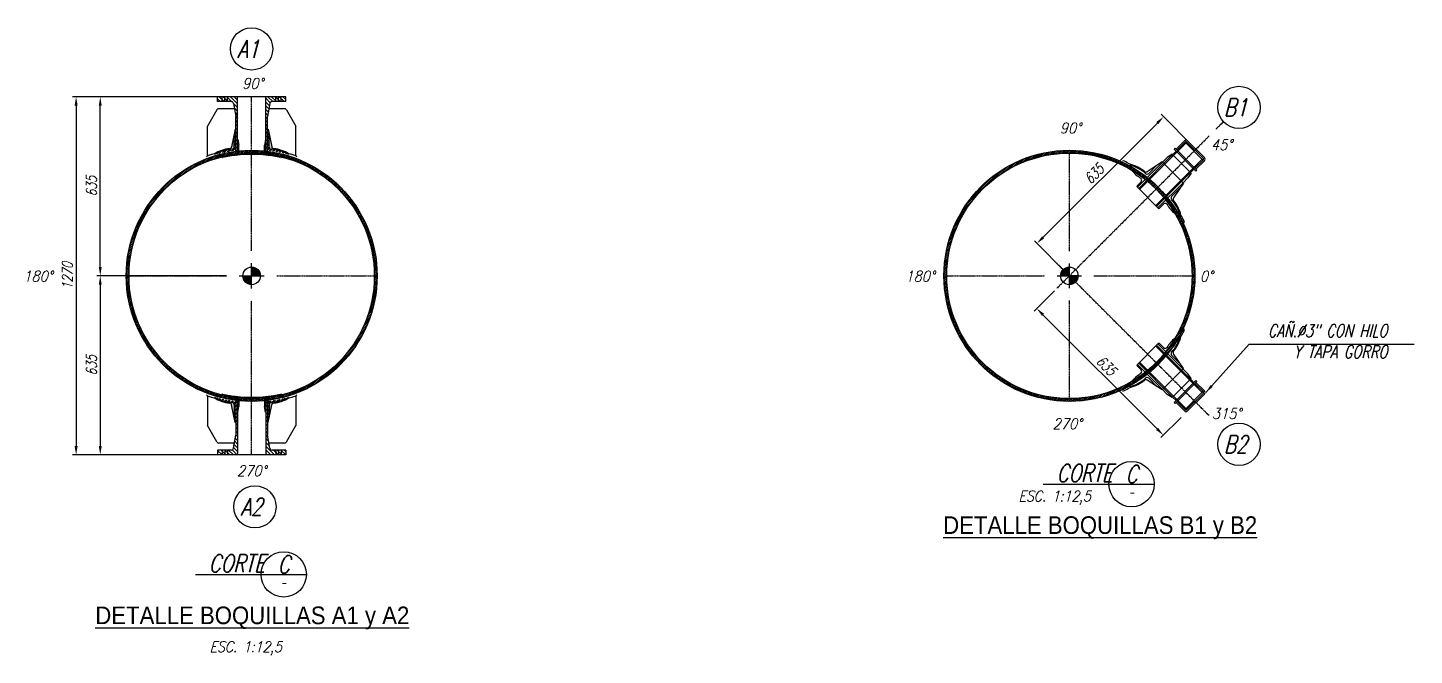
# Model space of a CAD drawing. Header units: inches. Extents: x -293597 to -232636, y -119329 to -80370.
# Drawn here: x -261082 to -256164, y -109532 to -107308 of the extents above; entities that cross this region are included whole.
import ezdxf
from ezdxf.enums import TextEntityAlignment as Align

# ---------------------------------------------------------------- set-up
doc = ezdxf.new("R2010")
doc.units = ezdxf.units.IN
doc.header["$MEASUREMENT"] = 0
doc.linetypes.add('CENTER', pattern=[2, 1.25, -0.25, 0.25, -0.25])
for name, color, linetype in [('IA-ACHU', 1, 'Continuous'), ('IA-DIBUJO', 3, 'Continuous'), ('IA-DIM', 7, 'Continuous'), ('IA-EJES', 4, 'CENTER'), ('IA-SIMBOLS', 2, 'Continuous'), ('IA-TEXT', 2, 'Continuous'), ('IA-TITLE', 6, 'Continuous'), ('IA-TRAZ', 8, 'Continuous')]:
    doc.layers.add(name, color=color, linetype=linetype)
doc.styles.add('ING-AMB', font='romans.shx', dxfattribs={"width": 0.75, "oblique": 15})
doc.styles.add('SALVADOR', font='ROMANS.SHX', dxfattribs={"width": 0.75, "oblique": 15})
doc.styles.get("Standard").update_dxf_attribs({"font": 'arial.ttf'})
doc.dimstyles.new('75', dxfattribs={"dimscale": 75, "dimtxt": 3, "dimasz": 2.5, "dimexe": 1, "dimexo": 1, "dimgap": 1, "dimtad": 1, "dimdec": 0, "dimzin": 0, "dimdsep": 46, "dimtxsty": 'ING-AMB', "dimcen": 0.1, "dimclrd": 7, "dimclre": 7, "dimclrt": 2, "dimadec": 0, "dimazin": 0, "dimtfac": 1, "dimtdec": 0, "dimtmove": 0, "dimatfit": 0, "dimfxl": 1, "dimtolj": 1, "dimtzin": 0, "dimarcsym": 0})
doc.dimstyles.new('ING-AMB 12.5', dxfattribs={"dimscale": 12.5, "dimtxt": 3, "dimasz": 2.5, "dimexe": 1, "dimexo": 1, "dimgap": 1, "dimtad": 1, "dimdec": 0, "dimzin": 0, "dimdsep": 46, "dimtxsty": 'ING-AMB', "dimcen": 0.1, "dimclrd": 7, "dimclre": 7, "dimclrt": 2, "dimadec": 0, "dimazin": 0, "dimtfac": 1, "dimtdec": 0, "dimtmove": 0, "dimatfit": 0, "dimfxl": 1.25, "dimtolj": 1, "dimtzin": 0, "dimarcsym": 1})
pattern_1 = [(135, (-231830.045, -128792.802), (-6.629126, -6.629126), [])]
pattern_2 = [(225, (-231830.045, -128792.802), (6.629126, -6.629126), []), (225, (-231834.464, -128792.802), (6.629126, -6.629126), [])]

# ---------------------------------------------------------------- blocks, each defined once
blk = doc.blocks.new('*X4')
at = {"color": 0}
for p, q in [((2.04, 8.58), (2.16, 8.7)), ((2.05, 8.41), (2.34, 8.7)), ((2.07, 8.26), (2.51, 8.7)), ((2.09, 8.11), (2.69, 8.7)), ((2.13, 7.96), (2.87, 8.7)), ((2.17, 7.82), (3.04, 8.7)), ((2.21, 7.69), (3.22, 8.7)), ((2.26, 7.56), (3.4, 8.7)), ((2.31, 7.44), (3.57, 8.7)), ((2.37, 7.32), (3.75, 8.7)), ((2.43, 7.21), (3.93, 8.7)), ((2.5, 7.1), (4.1, 8.7)), ((2.57, 6.99), (4.28, 8.7)), ((2.64, 6.89), (4.46, 8.7)), ((2.72, 6.79), (4.63, 8.7)), ((2.8, 6.69), (4.81, 8.7)), ((2.89, 6.6), (4.99, 8.7)), ((2.98, 6.52), (5.03, 8.57)), ((3.07, 6.43), (5.03, 8.39)), ((3.17, 6.35), (5.03, 8.22)), ((3.27, 6.27), (5.03, 8.04)), ((3.37, 6.2), (5.03, 7.86)), ((3.48, 6.13), (5.03, 7.69)), ((3.59, 6.07), (5.03, 7.51)), ((3.71, 6.01), (5.03, 7.33)), ((3.83, 5.95), (5.03, 7.16)), ((3.96, 5.9), (5.03, 6.98)), ((4.09, 5.85), (5.03, 6.8)), ((4.22, 5.81), (5.03, 6.63)), ((4.36, 5.78), (5.03, 6.45)), ((4.51, 5.75), (5.03, 6.27)), ((4.66, 5.72), (5.03, 6.1)), ((4.82, 5.71), (5.03, 5.92)), ((4.99, 5.7), (5.03, 5.74))]:
    blk.add_line(p, q, dxfattribs=at)
blk = doc.blocks.new('*X5')
at = {"color": 0}
for p, q in [((5.03, 11.58), (5.16, 11.7)), ((5.03, 11.4), (5.32, 11.69)), ((5.03, 11.22), (5.48, 11.67)), ((5.03, 11.05), (5.63, 11.64)), ((5.03, 10.87), (5.77, 11.61)), ((5.03, 10.69), (5.91, 11.57)), ((5.03, 10.52), (6.05, 11.53)), ((5.03, 10.34), (6.17, 11.48)), ((5.03, 10.16), (6.3, 11.42)), ((5.03, 9.98), (6.41, 11.36)), ((5.03, 9.81), (6.53, 11.3)), ((5.03, 9.63), (6.64, 11.24)), ((5.03, 9.45), (6.75, 11.17)), ((5.03, 9.28), (6.85, 11.09)), ((5.03, 9.1), (6.95, 11.01)), ((5.03, 8.92), (7.04, 10.93)), ((5.03, 8.75), (7.13, 10.85)), ((5.17, 8.7), (7.22, 10.76)), ((5.34, 8.7), (7.3, 10.66)), ((5.52, 8.7), (7.38, 10.57)), ((5.7, 8.7), (7.46, 10.47)), ((5.87, 8.7), (7.53, 10.36)), ((6.05, 8.7), (7.6, 10.25)), ((6.23, 8.7), (7.67, 10.14)), ((6.4, 8.7), (7.73, 10.02)), ((6.58, 8.7), (7.78, 9.9)), ((6.76, 8.7), (7.83, 9.78)), ((6.93, 8.7), (7.88, 9.65)), ((7.11, 8.7), (7.92, 9.51)), ((7.29, 8.7), (7.96, 9.37)), ((7.46, 8.7), (7.99, 9.23)), ((7.64, 8.7), (8.01, 9.07)), ((7.82, 8.7), (8.03, 8.91)), ((7.99, 8.7), (8.03, 8.74))]:
    blk.add_line(p, q, dxfattribs=at)
blk = doc.blocks.new('PUNTO CENTRO')
at = {"color": 7}
blk.add_line((-2.5, 0), (2.5, 0), dxfattribs=at)
blk.add_line((0, -2.5), (0, 2.5))
blk.add_circle((0, 0), 2.5)
at = {"xscale": 0.83333333, "yscale": 0.83333333, "zscale": 0.83333333}
for name in ['*X4', '*X5']:
    blk.add_blockref(name, (-4.2, -7.25), dxfattribs=at)
blk = doc.blocks.new('CORTE')
blk.add_line((7.37, 0), (38.83, 0))
blk.add_circle((32.4, 0), 6.43)
at = {"style": 'SALVADOR', "oblique": 15, "width": 0.75}
blk.add_text('CORTE  ', height=5, dxfattribs=at).set_placement((32.2, 0.64), align=Align.RIGHT)
blk.add_attdef('N', text='', height=5, dxfattribs=at).set_placement((32.4, 0.35), align=Align.CENTER)
at = {"color": 2, "style": 'SALVADOR', "oblique": 15, "width": 0.75}
blk.add_attdef('REFER', text='', height=1.75, dxfattribs=at).set_placement((32.4, -3.34), align=Align.CENTER)
blk = doc.blocks.new('EJE')
blk.add_circle((0, 6), 6)
at = {"style": 'SALVADOR', "oblique": 15, "width": 0.75}
blk.add_attdef('N', text='', height=5, dxfattribs=at).set_placement((0, 6), align=Align.MIDDLE)
blk = doc.blocks.new('*D50')
at = {"color": 7, "lineweight": -2, "transparency": 16777216}
for p, q in [((-257440.7, -108240.2), (-257512.3, -108311.8)), ((-257076.5, -108729.8), (-257481.4, -108325)), ((-256991.7, -108689.2), (-257063.3, -108760.8))]:
    blk.add_line(p, q, dxfattribs=at)
at = {"color": 7, "transparency": 16777216}
for points in [[(-257477.7, -108321.3), (-257485, -108328.7), (-257503.5, -108302.9)], [(-257072.9, -108726.2), (-257080.2, -108733.5), (-257054.4, -108751.9)]]:
    blk.add_solid(points, dxfattribs=at)
at = {"layer": 'Defpoints', "color": 0, "transparency": 16777216}
for p in [(-257431.9, -108231.4), (-257503.5, -108302.9), (-256982.9, -108680.4)]:
    blk.add_point(p, dxfattribs=at)
at = {"color": 2, "transparency": 16777216, "insert": (-257256.8, -108505.3), "char_height": 37.5, "attachment_point": 5, "rotation": 315, "style": 'ING-AMB'}
blk.add_mtext('\\A1;635', dxfattribs=at)
blk = doc.blocks.new('*D51')
at = {"color": 7, "lineweight": -2, "transparency": 16777216}
for p, q in [((-256947.5, -107729.3), (-257062.4, -107614.4)), ((-257075.7, -107645.4), (-257480.5, -108050.2)), ((-257396.5, -108178.3), (-257511.5, -108063.4))]:
    blk.add_line(p, q, dxfattribs=at)
at = {"color": 7, "transparency": 16777216}
for points in [[(-257079.4, -107641.7), (-257072, -107649), (-257053.6, -107623.3)], [(-257484.2, -108046.5), (-257476.8, -108053.9), (-257502.6, -108072.3)]]:
    blk.add_solid(points, dxfattribs=at)
at = {"layer": 'Defpoints', "color": 0, "transparency": 16777216}
for p in [(-256938.7, -107738.2), (-257502.6, -108072.3), (-257387.7, -108187.2)]:
    blk.add_point(p, dxfattribs=at)
at = {"color": 2, "transparency": 16777216, "insert": (-257300.2, -107825.7), "char_height": 37.5, "attachment_point": 5, "rotation": 45, "style": 'ING-AMB'}
blk.add_mtext('\\A1;635', dxfattribs=at)
blk = doc.blocks.new('*U68')
at = {"layer": 'IA-EJES', "color": 0, "ltscale": 3, "transparency": 16777216}
for p, q in [((0, 87), (0, 435.12)), ((-435.12, 0), (-87, 0)), ((87, 0), (435.12, 0)), ((0, -435.12), (0, -87))]:
    blk.add_line(p, q, dxfattribs=at)
at = {"layer": 'IA-EJES', "color": 0, "linetype": 'Continuous', "ltscale": 3, "transparency": 16777216}
for p, q in [((-43.5, 0), (43.5, 0)), ((0, -43.5), (0, 43.5))]:
    blk.add_line(p, q, dxfattribs=at)
blk = doc.blocks.new('*U78')
at = {"layer": 'IA-EJES', "color": 0, "ltscale": 3, "transparency": 16777216}
for p, q in [((0, 89), (0, 635)), ((-445.12, 0), (-89, 0)), ((89, 0), (445.12, 0)), ((0, -635.12), (0, -89))]:
    blk.add_line(p, q, dxfattribs=at)
at = {"layer": 'IA-EJES', "color": 0, "linetype": 'Continuous', "ltscale": 3, "transparency": 16777216}
for p, q in [((-44.5, 0), (44.5, 0)), ((0, -44.5), (0, 44.5))]:
    blk.add_line(p, q, dxfattribs=at)
blk = doc.blocks.new('*D81')
at = {"color": 7, "lineweight": -2, "transparency": 16777216}
for p, q in [((-260376.4, -108187.2), (-260837.2, -108187.2)), ((-260824.7, -108218.4), (-260824.7, -108790.9)), ((-260376.4, -108822.2), (-260837.2, -108822.2))]:
    blk.add_line(p, q, dxfattribs=at)
at = {"color": 7, "transparency": 16777216}
for points in [[(-260829.9, -108218.4), (-260819.5, -108218.4), (-260824.7, -108187.2)], [(-260829.9, -108790.9), (-260819.5, -108790.9), (-260824.7, -108822.2)]]:
    blk.add_solid(points, dxfattribs=at)
at = {"layer": 'Defpoints', "color": 0, "transparency": 16777216}
for p in [(-260363.9, -108187.2), (-260824.7, -108822.2), (-260363.9, -108822.2)]:
    blk.add_point(p, dxfattribs=at)
at = {"color": 2, "transparency": 16777216, "insert": (-260856, -108504.7), "char_height": 37.5, "attachment_point": 5, "rotation": 90, "style": 'ING-AMB'}
blk.add_mtext('\\A1;635', dxfattribs=at)
blk = doc.blocks.new('*D80')
at = {"color": 7, "lineweight": -2, "transparency": 16777216}
for p, q in [((-260376.4, -107552.2), (-260837.2, -107552.2)), ((-260824.7, -108155.9), (-260824.7, -107583.4)), ((-260376.4, -108187.2), (-260837.2, -108187.2))]:
    blk.add_line(p, q, dxfattribs=at)
at = {"color": 7, "transparency": 16777216}
for points in [[(-260829.9, -107583.4), (-260819.5, -107583.4), (-260824.7, -107552.2)], [(-260829.9, -108155.9), (-260819.5, -108155.9), (-260824.7, -108187.2)]]:
    blk.add_solid(points, dxfattribs=at)
at = {"layer": 'Defpoints', "color": 0, "transparency": 16777216}
for p in [(-260824.7, -107552.2), (-260363.9, -107552.2), (-260363.9, -108187.2)]:
    blk.add_point(p, dxfattribs=at)
at = {"color": 2, "transparency": 16777216, "insert": (-260856, -107869.7), "char_height": 37.5, "attachment_point": 5, "rotation": 90, "style": 'ING-AMB'}
blk.add_mtext('\\A1;635', dxfattribs=at)
blk = doc.blocks.new('*D129')
at = {"color": 7, "lineweight": -2, "transparency": 16777216}
for p, q in [((-260420.9, -107552.2), (-260922.8, -107552.2)), ((-260910.3, -107583.4), (-260910.3, -108790.9)), ((-260420.9, -108822.2), (-260922.8, -108822.2))]:
    blk.add_line(p, q, dxfattribs=at)
at = {"color": 7, "transparency": 16777216}
for points in [[(-260915.5, -107583.4), (-260905.1, -107583.4), (-260910.3, -107552.2)], [(-260915.5, -108790.9), (-260905.1, -108790.9), (-260910.3, -108822.2)]]:
    blk.add_solid(points, dxfattribs=at)
at = {"layer": 'Defpoints', "color": 0, "transparency": 16777216}
for p in [(-260408.4, -107552.2), (-260910.3, -108822.2), (-260408.4, -108822.2)]:
    blk.add_point(p, dxfattribs=at)
at = {"color": 2, "transparency": 16777216, "insert": (-260941.6, -108187.2), "char_height": 37.5, "attachment_point": 5, "rotation": 90, "style": 'ING-AMB'}
blk.add_mtext('\\A1;1270', dxfattribs=at)

msp = doc.modelspace()

# ---------------------------------------------------------------- hatches: boundary and pattern name
at = {"layer": 'IA-ACHU'}
h = msp.add_hatch(dxfattribs=at)
h.set_pattern_fill('ANSI31', color=256, scale=75, angle=90)
h.set_pattern_definition(pattern_1)
edge = h.paths.add_edge_path()
edge.add_line((-260359.95, -107569.58), (-260408.36, -107569.58))
edge.add_line((-260408.36, -107569.58), (-260408.36, -107552.18))
edge.add_line((-260408.36, -107552.18), (-260337.71, -107552.18))
edge.add_line((-260337.71, -107552.18), (-260337.71, -107751.98))
edge.add_arc((-260340.71, -107751.98), 3, 276.04836, 360, ccw=False)
edge.add_arc((-260287.71, -108252.18), 500, 456.04836, 456.48828)
edge.add_line((-260344.21, -107755.39), (-260344.21, -107622.18))
edge.add_line((-260344.21, -107622.18), (-260352.07, -107576.24))
edge.add_arc((-260359.95, -107577.58), 8, 369.70944, 450)
h = msp.add_hatch(dxfattribs=at)
h.set_pattern_fill('ANSI31', color=256, scale=75, angle=90)
h.set_pattern_definition(pattern_1)
edge = h.paths.add_edge_path()
edge.add_line((-260215.46, -107569.58), (-260167.06, -107569.58))
edge.add_line((-260167.06, -107569.58), (-260167.06, -107552.18))
edge.add_line((-260167.06, -107552.18), (-260237.71, -107552.18))
edge.add_line((-260237.71, -107552.18), (-260237.71, -107751.98))
edge.add_arc((-260234.71, -107751.98), 3, 540, 623.95164)
edge.add_arc((-260287.71, -108252.18), 500, 443.51172, 443.95164, ccw=False)
edge.add_line((-260231.21, -107755.39), (-260231.21, -107622.18))
edge.add_line((-260231.21, -107622.18), (-260223.34, -107576.24))
edge.add_arc((-260215.46, -107577.58), 8, 450, 530.29056, ccw=False)
h = msp.add_hatch(color=256, dxfattribs=at)
h.dxf.hatch_style = 1
h.paths.add_polyline_path([(-260419.21, -107757.05, 0.014511), (-260447.71, -107765.51, -0.1526452), (-260442.1, -107760.56, -0.0109792), (-260420.37, -107754.25, -0.1055192), (-260365.63, -107736.21, 0.3273001), (-260358.65, -107729.83), (-260350.21, -107687.61), (-260350.21, -107730.63, -0.3753867), (-260357.13, -107738.56, 0.1216448)])
h = msp.add_hatch(dxfattribs=at)
h.set_pattern_fill('ANSI32', color=256, scale=25, angle=180)
h.set_pattern_definition(pattern_2)
h.paths.add_polyline_path([(-260419.21, -107757.05, -0.1216448), (-260357.13, -107738.56, 0.3753867), (-260350.21, -107730.63), (-260350.21, -107687.61), (-260346.21, -107667.61), (-260344.21, -107667.61), (-260344.21, -107743.01, 0.0372871)])
h = msp.add_hatch(dxfattribs=at)
h.set_pattern_fill('ANSI32', color=256, scale=25, angle=180)
h.set_pattern_definition(pattern_2)
h.paths.add_polyline_path([(-260156.21, -107757.05, 0.1216448), (-260218.28, -107738.56, -0.3753867), (-260225.21, -107730.63), (-260225.21, -107687.61), (-260229.21, -107667.61), (-260231.21, -107667.61), (-260231.21, -107743.01, -0.0372871)])
h = msp.add_hatch(color=256, dxfattribs=at)
h.dxf.hatch_style = 1
h.paths.add_polyline_path([(-260156.21, -107757.05, -0.014511), (-260127.71, -107765.51, 0.1526452), (-260133.31, -107760.56, 0.0109792), (-260155.04, -107754.25, 0.1055192), (-260209.78, -107736.21, -0.3273001), (-260216.76, -107729.83), (-260225.21, -107687.61), (-260225.21, -107730.63, 0.3753867), (-260218.28, -107738.56, -0.1216448)])
h = msp.add_hatch(dxfattribs=at)
h.set_pattern_fill('ANSI31', color=256, scale=75, angle=90)
h.set_pattern_definition(pattern_1)
h.paths.add_polyline_path([(-260339.92, -107759.44, 0.0259009), (-260390.58, -107767.48, -0.4768849), (-260394.21, -107764.55), (-260394.21, -107763.66, -0.0272769), (-260340.39, -107754.97, 0.383622), (-260337.71, -107751.98), (-260337.71, -107703.99), (-260337.21, -107703.99), (-260333.21, -107723.99), (-260333.21, -107751.98, -0.383622)])
h = msp.add_hatch(dxfattribs=at)
h.set_pattern_fill('ANSI31', color=256, scale=75, angle=90)
h.set_pattern_definition(pattern_1)
h.paths.add_polyline_path([(-260235.5, -107759.44, -0.0259009), (-260184.83, -107767.48, 0.4768849), (-260181.21, -107764.55), (-260181.21, -107763.66, 0.0272769), (-260235.02, -107754.97, -0.383622), (-260237.71, -107751.98), (-260237.71, -107703.99), (-260238.21, -107703.99), (-260242.21, -107723.99), (-260242.21, -107751.98, 0.383622)])
h = msp.add_hatch(dxfattribs=at)
h.set_pattern_fill('ANSI31', color=256, scale=35)
h.paths.add_polyline_path([(-260287.71, -107742.18), (-260287.71, -107752.18, -0.4142136), (-259852.71, -108187.18, -0.4142136), (-260287.71, -108622.18), (-260287.71, -108632.18, 0.4142136), (-259842.71, -108187.18, 0.4142136)])
h.paths.add_polyline_path([(-260287.71, -107752.18), (-260287.71, -107742.18, 0.4142136), (-260732.71, -108187.18, 0.4142136), (-260287.71, -108632.18), (-260287.71, -108622.18, -0.4142136), (-260722.71, -108187.18, -0.4142136)])
h = msp.add_hatch(dxfattribs=at)
h.set_pattern_fill('ANSI31', color=256, scale=35)
h.set_pattern_definition([(45, (2900, 0), (-3.09359217, 3.09359217), [])])
h.paths.add_polyline_path([(-257387.71, -107742.18), (-257387.71, -107752.18, -0.4142136), (-256952.71, -108187.18, -0.4142136), (-257387.71, -108622.18), (-257387.71, -108632.18, 0.4142136), (-256942.71, -108187.18, 0.4142136)])
h.paths.add_polyline_path([(-257387.71, -107752.18), (-257387.71, -107742.18, 0.4142136), (-257832.71, -108187.18, 0.4142136), (-257387.71, -108632.18), (-257387.71, -108622.18, -0.4142136), (-257822.71, -108187.18, -0.4142136)])
h = msp.add_hatch(color=256, dxfattribs=at)
h.dxf.hatch_style = 1
h.paths.add_polyline_path([(-260419.21, -108617.32, -0.014511), (-260447.71, -108608.86, 0.1526452), (-260442.1, -108613.81, 0.0109792), (-260420.37, -108620.11, 0.1055192), (-260365.63, -108638.16, -0.3273001), (-260358.65, -108644.54), (-260350.21, -108686.76), (-260350.21, -108643.74, 0.3753867), (-260357.13, -108635.81, -0.1216448)])
h = msp.add_hatch(dxfattribs=at)
h.set_pattern_fill('ANSI32', color=256, scale=25, angle=180)
h.set_pattern_definition(pattern_2)
h.paths.add_polyline_path([(-260419.21, -108617.32, 0.1216448), (-260357.13, -108635.81, -0.3753867), (-260350.21, -108643.74), (-260350.21, -108686.76), (-260346.21, -108706.76), (-260344.21, -108706.76), (-260344.21, -108631.36, -0.0372871)])
h = msp.add_hatch(dxfattribs=at)
h.set_pattern_fill('ANSI31', color=256, scale=75, angle=90)
h.set_pattern_definition(pattern_1)
edge = h.paths.add_edge_path()
edge.add_line((-260359.95, -108804.78), (-260408.36, -108804.78))
edge.add_line((-260408.36, -108804.78), (-260408.36, -108822.18))
edge.add_line((-260408.36, -108822.18), (-260337.71, -108822.18))
edge.add_line((-260337.71, -108822.18), (-260337.71, -108622.38))
edge.add_arc((-260340.71, -108622.38), 3, 0, 83.95164)
edge.add_arc((-260287.71, -108122.18), 500, -96.48828, -96.04836, ccw=False)
edge.add_line((-260344.21, -108618.98), (-260344.21, -108752.18))
edge.add_line((-260344.21, -108752.18), (-260352.07, -108798.13))
edge.add_arc((-260359.95, -108796.78), 8, -90, -9.70944, ccw=False)
h = msp.add_hatch(dxfattribs=at)
h.set_pattern_fill('ANSI31', color=256, scale=75, angle=90)
h.set_pattern_definition(pattern_1)
h.paths.add_polyline_path([(-260339.92, -108614.93, -0.0259009), (-260390.58, -108606.89, 0.4768849), (-260394.21, -108609.82), (-260394.21, -108610.71, 0.0272769), (-260340.39, -108619.4, -0.383622), (-260337.71, -108622.38), (-260337.71, -108670.38), (-260337.21, -108670.38), (-260333.21, -108650.38), (-260333.21, -108622.38, 0.383622)])
h = msp.add_hatch(dxfattribs=at)
h.set_pattern_fill('ANSI31', color=256, scale=75, angle=90)
h.set_pattern_definition(pattern_1)
h.paths.add_polyline_path([(-260235.5, -108614.93, 0.0259009), (-260184.83, -108606.89, -0.4768849), (-260181.21, -108609.82), (-260181.21, -108610.71, -0.0272769), (-260235.02, -108619.4, 0.383622), (-260237.71, -108622.38), (-260237.71, -108670.38), (-260238.21, -108670.38), (-260242.21, -108650.38), (-260242.21, -108622.38, -0.383622)])
h = msp.add_hatch(dxfattribs=at)
h.set_pattern_fill('ANSI31', color=256, scale=75, angle=90)
h.set_pattern_definition(pattern_1)
edge = h.paths.add_edge_path()
edge.add_line((-260215.46, -108804.78), (-260167.06, -108804.78))
edge.add_line((-260167.06, -108804.78), (-260167.06, -108822.18))
edge.add_line((-260167.06, -108822.18), (-260237.71, -108822.18))
edge.add_line((-260237.71, -108822.18), (-260237.71, -108622.38))
edge.add_arc((-260234.71, -108622.38), 3, -263.95164, -180, ccw=False)
edge.add_arc((-260287.71, -108122.18), 500, -83.95164, -83.51172)
edge.add_line((-260231.21, -108618.98), (-260231.21, -108752.18))
edge.add_line((-260231.21, -108752.18), (-260223.34, -108798.13))
edge.add_arc((-260215.46, -108796.78), 8, -170.29056, -90)
h = msp.add_hatch(dxfattribs=at)
h.set_pattern_fill('ANSI32', color=256, scale=25, angle=180)
h.set_pattern_definition(pattern_2)
h.paths.add_polyline_path([(-260156.21, -108617.32, -0.1216448), (-260218.28, -108635.81, 0.3753867), (-260225.21, -108643.74), (-260225.21, -108686.76), (-260229.21, -108706.76), (-260231.21, -108706.76), (-260231.21, -108631.36, 0.0372871)])
h = msp.add_hatch(color=256, dxfattribs=at)
h.dxf.hatch_style = 1
h.paths.add_polyline_path([(-260156.21, -108617.32, 0.014511), (-260127.71, -108608.86, -0.1526452), (-260133.31, -108613.81, -0.0109792), (-260155.04, -108620.11, -0.1055192), (-260209.78, -108638.16, 0.3273001), (-260216.76, -108644.54), (-260225.21, -108686.76), (-260225.21, -108643.74, -0.3753867), (-260218.28, -108635.81, 0.1216448)])

# ---------------------------------------------------------------- linework, layer by layer
at = {"layer": 'IA-DIBUJO'}
for p, q in [((-260167.06, -107552.18), (-260408.36, -107552.18)), ((-260408.36, -107569.58), (-260408.36, -107552.18)), ((-260359.95, -107569.58), (-260408.36, -107569.58)), ((-260352.07, -107576.24), (-260344.21, -107622.18)), ((-260337.71, -107751.98), (-260337.71, -107552.18)), ((-260237.71, -107751.98), (-260237.71, -107552.18)), ((-260223.34, -107576.24), (-260231.21, -107622.18)), ((-260167.06, -107569.58), (-260215.46, -107569.58)), ((-260167.06, -107569.58), (-260167.06, -107552.18)), ((-260410.67, -107598.58), (-260444.21, -107656.68)), ((-260348.93, -107594.58), (-260403.74, -107594.58)), ((-260344.21, -107755.39), (-260344.21, -107622.18)), ((-260231.21, -107755.39), (-260231.21, -107622.18)), ((-260171.68, -107594.58), (-260226.48, -107594.58)), ((-260164.75, -107598.58), (-260131.21, -107656.68)), ((-260444.21, -107761.76), (-260444.21, -107656.68)), ((-260346.21, -107667.61), (-260358.65, -107729.83)), ((-260350.21, -107730.63), (-260350.21, -107687.61)), ((-260344.21, -107667.61), (-260346.21, -107667.61)), ((-260231.21, -107667.61), (-260229.21, -107667.61)), ((-260229.21, -107667.61), (-260216.76, -107729.83)), ((-260225.21, -107730.63), (-260225.21, -107687.61)), ((-260131.21, -107761.76), (-260131.21, -107656.68)), ((-260337.71, -107703.99), (-260337.21, -107703.99)), ((-260337.21, -107703.99), (-260333.21, -107723.99)), ((-260333.21, -107751.98), (-260333.21, -107723.99)), ((-260238.21, -107703.99), (-260242.21, -107723.99)), ((-260242.21, -107751.98), (-260242.21, -107723.99)), ((-260237.71, -107703.99), (-260238.21, -107703.99)), ((-257012.94, -107734.64), (-257016.48, -107738.17)), ((-257016.48, -107738.17), (-256938.69, -107815.95)), ((-257012.94, -107734.64), (-256935.16, -107812.42)), ((-256979.71, -107708.47), (-257009.4, -107738.17)), ((-256968.39, -107708.47), (-256909, -107767.87)), ((-260394.21, -107764.55), (-260394.21, -107763.66)), ((-260181.21, -107764.55), (-260181.21, -107763.66)), ((-257058.85, -107782.67), (-257111.64, -107817.86)), ((-257058.85, -107782.67), (-256983.19, -107858.33)), ((-257040.38, -107767.02), (-257057.43, -107784.08)), ((-257023.41, -107755.71), (-257040.38, -107767.02)), ((-257009.4, -107745.24), (-257027.08, -107762.92)), ((-257023.41, -107755.71), (-256956.23, -107822.88)), ((-256909, -107779.18), (-256938.69, -107808.88)), ((-257106.24, -107824.4), (-257075.82, -107793.98)), ((-256956.23, -107822.88), (-256967.54, -107839.85)), ((-256945.76, -107808.88), (-256963.44, -107826.56)), ((-256935.16, -107812.42), (-256938.69, -107815.95)), ((-257133.16, -107853.44), (-257147.5, -107867.78)), ((-257147.5, -107872.03), (-257072.55, -107946.98)), ((-257024.92, -107905.72), (-256994.5, -107875.3)), ((-256983.19, -107858.33), (-257018.38, -107911.12)), ((-256967.54, -107839.85), (-256984.6, -107856.91)), ((-257053.97, -107932.64), (-257068.31, -107946.98)), ((-257147.5, -108502.34), (-257072.55, -108427.39)), ((-257053.97, -108441.73), (-257068.31, -108427.39)), ((-257024.92, -108468.65), (-256994.5, -108499.07)), ((-256983.19, -108516.04), (-257018.38, -108463.25)), ((-257133.16, -108520.93), (-257147.5, -108506.58)), ((-257058.85, -108591.7), (-256983.19, -108516.04)), ((-256967.54, -108534.52), (-256984.6, -108517.46)), ((-257058.85, -108591.7), (-257111.64, -108556.51)), ((-257106.24, -108549.97), (-257075.82, -108580.39)), ((-257023.41, -108618.66), (-256956.23, -108551.49)), ((-257016.48, -108636.2), (-256938.69, -108558.42)), ((-257012.94, -108639.73), (-256935.16, -108561.95)), ((-256956.23, -108551.49), (-256967.54, -108534.52)), ((-256945.76, -108565.49), (-256958, -108553.25)), ((-256935.16, -108561.95), (-256938.69, -108558.42)), ((-256909, -108595.19), (-256938.69, -108565.49)), ((-260444.21, -108612.61), (-260444.21, -108717.69)), ((-260394.21, -108609.82), (-260394.21, -108610.71)), ((-260344.21, -108618.98), (-260344.21, -108752.18)), ((-260337.71, -108622.38), (-260337.71, -108822.18)), ((-260333.21, -108622.38), (-260333.21, -108650.38)), ((-260242.21, -108622.38), (-260242.21, -108650.38)), ((-260237.71, -108622.38), (-260237.71, -108822.18)), ((-260231.21, -108618.98), (-260231.21, -108752.18)), ((-260181.21, -108609.82), (-260181.21, -108610.71)), ((-260131.21, -108612.61), (-260131.21, -108717.69)), ((-257040.38, -108607.35), (-257057.43, -108590.29)), ((-257023.41, -108618.66), (-257040.38, -108607.35)), ((-257009.4, -108629.13), (-257021.64, -108616.89)), ((-256968.39, -108665.9), (-256909, -108606.5)), ((-260346.21, -108706.76), (-260358.65, -108644.54)), ((-260350.21, -108643.74), (-260350.21, -108686.76)), ((-260337.71, -108670.38), (-260337.21, -108670.38)), ((-260337.21, -108670.38), (-260333.21, -108650.38)), ((-260238.21, -108670.38), (-260242.21, -108650.38)), ((-260237.71, -108670.38), (-260238.21, -108670.38)), ((-260229.21, -108706.76), (-260216.76, -108644.54)), ((-260225.21, -108643.74), (-260225.21, -108686.76)), ((-257012.94, -108639.73), (-257016.48, -108636.2)), ((-256979.71, -108665.9), (-257009.4, -108636.2)), ((-260410.67, -108775.78), (-260444.21, -108717.69)), ((-260344.21, -108706.76), (-260346.21, -108706.76)), ((-260231.21, -108706.76), (-260229.21, -108706.76)), ((-260164.75, -108775.78), (-260131.21, -108717.69)), ((-260352.07, -108798.13), (-260344.21, -108752.18)), ((-260223.34, -108798.13), (-260231.21, -108752.18)), ((-260359.95, -108804.78), (-260408.36, -108804.78)), ((-260408.36, -108804.78), (-260408.36, -108822.18)), ((-260167.06, -108822.18), (-260408.36, -108822.18)), ((-260348.93, -108779.78), (-260403.74, -108779.78)), ((-260171.68, -108779.78), (-260226.48, -108779.78)), ((-260167.06, -108804.78), (-260215.46, -108804.78)), ((-260167.06, -108804.78), (-260167.06, -108822.18))]:
    msp.add_line(p, q, dxfattribs=at)
for centre, radius in [((-260287.71, -108187.18), 445), ((-260287.71, -108187.18), 435), ((-257387.71, -108187.18), 445), ((-257387.71, -108187.18), 435)]:
    msp.add_circle(centre, radius, dxfattribs=at)
for centre, radius, start, end in [((-260359.95, -107577.58), 8, 9.70944, 90), ((-260215.46, -107577.58), 8, 90, 170.29056), ((-260403.74, -107602.58), 8, 90, 150), ((-260171.68, -107602.58), 8, 30, 90), ((-260350.73, -107873.48), 138.08, 96.19695, 120.29102), ((-260350.73, -107873.48), 135.08, 92.71946, 120.46208), ((-260366.49, -107728.26), 8, 276.19695, 348.69007), ((-260358.21, -107730.63), 8, 277.69814, 0), ((-260217.21, -107730.63), 8, 180, 262.30186), ((-260224.69, -107873.48), 135.08, 59.53792, 87.28054), ((-260208.92, -107728.26), 8, 191.30993, 263.80305), ((-260224.69, -107873.48), 138.08, 59.70898, 83.80305), ((-256974.05, -107714.13), 8, 45, 135), ((-260436.98, -107772), 12.53, 114.11179, 148.82751), ((-260287.71, -108252.18), 515.3, 104.91895, 107.43511), ((-260391.21, -107764.55), 3, 180, 281.98308), ((-260287.71, -108252.18), 495.5, 96.04836, 101.98308), ((-260340.71, -107751.98), 3, 276.04836, 0), ((-260340.71, -107751.98), 7.5, 276.04836, 0), ((-260287.71, -108252.18), 495.5, 83.95164, 96.04836), ((-260234.71, -107751.98), 7.5, 180, 263.95164), ((-260234.71, -107751.98), 3, 180, 263.95164), ((-260287.71, -108252.18), 495.5, 78.01692, 83.95164), ((-260184.21, -107764.55), 3, 258.01692, 0), ((-260287.71, -108252.18), 515.3, 72.56489, 75.08105), ((-260138.43, -107772), 12.53, 31.17249, 65.88821), ((-257196.85, -107792.29), 12.53, 69.11179, 101.70268), ((-257430.84, -108237.39), 515.3, 59.91895, 62.43511), ((-256914.65, -107773.53), 8, 315, 45), ((-257207.62, -107925.04), 135.08, 47.71946, 75.46208), ((-257207.62, -107925.04), 138.08, 51.19695, 75.29102), ((-257064.67, -107728.72), 132.31, 219.64903, 238.4227), ((-257116.08, -107811.2), 8, 231.19695, 303.69007), ((-257111.89, -107818.74), 8, 232.69814, 315), ((-257145.38, -107869.91), 3, 135, 225), ((-257138.82, -107847.79), 8, 315, 52.54368), ((-257048.31, -107938.3), 8, 37.45632, 135), ((-256929.24, -107864.15), 132.31, 211.5773, 230.35097), ((-257019.26, -107911.37), 8, 135, 217.30186), ((-257125.57, -108007.1), 135.08, 14.53792, 42.28054), ((-257011.73, -107915.56), 8, 146.30993, 218.80305), ((-257125.57, -108007.1), 138.08, 14.70898, 38.80305), ((-257070.43, -107944.86), 3, 225, 315), ((-257437.91, -108230.32), 515.3, 27.56489, 30.08105), ((-256992.81, -107996.33), 12.53, 348.29732, 20.88821), ((-256992.81, -108378.04), 12.53, 339.11179, 11.70268), ((-257070.43, -108429.51), 3, 45, 135), ((-256929.24, -108510.22), 132.31, 129.64903, 148.4227), ((-257125.57, -108367.27), 135.08, 317.71946, 345.46208), ((-257125.57, -108367.27), 138.08, 321.19695, 345.29102), ((-257437.91, -108144.05), 515.3, 329.91895, 332.43511), ((-257048.31, -108436.07), 8, 225, 322.54368), ((-257019.26, -108463), 8, 142.69814, 225), ((-257011.73, -108458.81), 8, 141.19695, 213.69007), ((-257145.38, -108504.46), 3, 135, 225), ((-257138.82, -108526.58), 8, 307.45632, 45), ((-257207.62, -108449.33), 135.08, 284.53792, 312.28054), ((-257207.62, -108449.33), 138.08, 284.70898, 308.80305), ((-257064.67, -108645.65), 132.31, 121.5773, 140.35097), ((-257116.08, -108563.16), 8, 56.30993, 128.80305), ((-257111.89, -108555.63), 8, 45, 127.30186), ((-260436.98, -108602.37), 12.53, 211.17249, 245.88821), ((-260287.71, -108122.18), 515.3, 252.56489, 255.08105), ((-260350.73, -108500.89), 138.08, 239.70898, 263.80305), ((-260350.73, -108500.89), 135.08, 239.53792, 267.28054), ((-260391.21, -108609.82), 3, 78.01692, 180), ((-260287.71, -108122.18), 495.5, 258.01692, 263.95164), ((-260340.71, -108622.38), 3, 0, 83.95164), ((-260287.71, -108122.18), 495.5, 263.95164, 276.04836), ((-260340.71, -108622.38), 7.5, 0, 83.95164), ((-260234.71, -108622.38), 7.5, 96.04836, 180), ((-260234.71, -108622.38), 3, 96.04836, 180), ((-260287.71, -108122.18), 495.5, 276.04836, 281.98308), ((-260224.69, -108500.89), 135.08, 272.71946, 300.46208), ((-260224.69, -108500.89), 138.08, 276.19695, 300.29102), ((-260184.21, -108609.82), 3, 0, 101.98308), ((-260287.71, -108122.18), 515.3, 284.91895, 287.43511), ((-260138.43, -108602.37), 12.53, 294.11179, 328.82751), ((-257196.85, -108582.08), 12.53, 258.29732, 290.88821), ((-257430.84, -108136.98), 515.3, 297.56489, 300.08105), ((-256914.65, -108600.84), 8, 315, 45), ((-260366.49, -108646.11), 8, 11.30993, 83.80305), ((-260358.21, -108643.74), 8, 0, 82.30186), ((-260217.21, -108643.74), 8, 97.69814, 180), ((-260208.92, -108646.11), 8, 96.19695, 168.69007), ((-256974.05, -108660.24), 8, 225, 315), ((-260403.74, -108771.78), 8, 210, 270), ((-260359.95, -108796.78), 8, 270, 350.29056), ((-260215.46, -108796.78), 8, 189.70944, 270), ((-260171.68, -108771.78), 8, 270, 330)]:
    msp.add_arc(centre, radius, start, end, dxfattribs=at)
at = {"layer": 'IA-EJES'}
for p, q in [((-260382.96, -107569.58), (-260382.96, -107552.18)), ((-260192.46, -107569.58), (-260192.46, -107552.18)), ((-260382.96, -108804.78), (-260382.96, -108822.18)), ((-260192.46, -108804.78), (-260192.46, -108822.18))]:
    msp.add_line(p, q, dxfattribs=at)
at = {"layer": 'IA-EJES', "ltscale": 3}
for p, q in [((-256841.41, -107640.89), (-256862.62, -107662.1)), ((-256846.9, -107646.38), (-256868.11, -107667.59)), ((-256892.44, -107691.92), (-257431.9, -108231.38)), ((-256892.44, -107691.92), (-257431.9, -108231.38)), ((-256892.44, -108682.45), (-257431.9, -108142.99))]:
    msp.add_line(p, q, dxfattribs=at)
at = {"layer": 'IA-TRAZ'}
for p, q in [((-260392.46, -107569.58), (-260392.46, -107552.18)), ((-260373.46, -107569.58), (-260373.46, -107552.18)), ((-260201.96, -107569.58), (-260201.96, -107552.18)), ((-260182.96, -107569.58), (-260182.96, -107552.18)), ((-256974.54, -107716.46), (-257138.8, -107880.72)), ((-256976.17, -107712.01), (-257005.87, -107741.71)), ((-256977.58, -107713.42), (-256913.95, -107777.06)), ((-256971.93, -107712.01), (-256912.53, -107771.41)), ((-257057.43, -107784.08), (-257146.44, -107873.09)), ((-257021.64, -107757.48), (-257141.85, -107877.68)), ((-256916.99, -107774.02), (-257081.25, -107938.28)), ((-256912.53, -107775.65), (-256942.23, -107805.35)), ((-256958, -107821.12), (-257078.21, -107941.32)), ((-256984.6, -107856.91), (-257073.61, -107945.92)), ((-256984.6, -108517.46), (-257073.61, -108428.45)), ((-256916.99, -108600.35), (-257081.25, -108436.09)), ((-256958, -108553.25), (-257078.21, -108433.05)), ((-257057.43, -108590.29), (-257146.44, -108501.28)), ((-257021.64, -108616.89), (-257141.85, -108496.69)), ((-256974.54, -108657.91), (-257138.8, -108493.64)), ((-256912.53, -108598.72), (-256942.23, -108569.02)), ((-256977.58, -108660.95), (-256913.95, -108597.31)), ((-256971.93, -108662.36), (-256912.53, -108602.96)), ((-256976.17, -108662.36), (-257005.87, -108632.66)), ((-260392.46, -108804.78), (-260392.46, -108822.18)), ((-260373.46, -108804.78), (-260373.46, -108822.18)), ((-260201.96, -108804.78), (-260201.96, -108822.18)), ((-260182.96, -108804.78), (-260182.96, -108822.18))]:
    msp.add_line(p, q, dxfattribs=at)
for centre, start, end in [((-256974.05, -107714.13), 45, 135), ((-256914.65, -107773.53), 315, 45), ((-256914.65, -108600.84), 315, 45), ((-256974.05, -108660.24), 225, 315)]:
    msp.add_arc(centre, 3, start, end, dxfattribs=at)

# ---------------------------------------------------------------- block references
at = {"layer": 'IA-EJES', "ltscale": 3}
for name, p in [('*U78', (-260287.71, -108187.18)), ('*U68', (-257387.71, -108187.18))]:
    msp.add_blockref(name, p, dxfattribs=at)
at = {"layer": 'IA-SIMBOLS'}
ref = msp.add_blockref('EJE', (-260288.17, -107457.59), dxfattribs=dict(at, xscale=12.5, yscale=12.5, zscale=12.5))
ref.add_attrib('N', 'A1', dxfattribs={"layer": '0', "height": 62.5, "style": 'SALVADOR', "oblique": 15, "width": 0.75}).set_placement((-260300.16, -107382.59), align=Align.MIDDLE)
ref = msp.add_blockref('EJE', (-256786.24, -107665.09), dxfattribs=dict(at, xscale=12.5, yscale=12.5, zscale=12.5))
ref.add_attrib('N', 'B1', dxfattribs={"layer": '0', "height": 62.5, "style": 'SALVADOR', "oblique": 15, "width": 0.75}).set_placement((-256798.23, -107590.09), align=Align.MIDDLE)
at = {"layer": 'IA-SIMBOLS', "xscale": 12.5, "yscale": 12.5, "zscale": 12.5}
msp.add_blockref('PUNTO CENTRO', (-260287.71, -108187.18), dxfattribs=at)
at = {"layer": 'IA-SIMBOLS', "xscale": 12.5, "yscale": 12.5, "zscale": 12.5, "rotation": 90}
msp.add_blockref('PUNTO CENTRO', (-257387.71, -108187.18), dxfattribs=at)
at = {"layer": 'IA-SIMBOLS'}
ref = msp.add_blockref('EJE', (-256786.24, -108859.28), dxfattribs=dict(at, xscale=12.5, yscale=12.5, zscale=12.5))
ref.add_attrib('N', 'B2', dxfattribs={"layer": '0', "height": 62.5, "style": 'SALVADOR', "oblique": 15, "width": 0.75}).set_placement((-256798.23, -108784.28), align=Align.MIDDLE)
ref = msp.add_blockref('EJE', (-260276.26, -109081.04), dxfattribs=dict(at, xscale=12.5, yscale=12.5, zscale=12.5))
ref.add_attrib('N', 'A2', dxfattribs={"layer": '0', "height": 62.5, "style": 'SALVADOR', "oblique": 15, "width": 0.75}).set_placement((-260288.25, -109006.04), align=Align.MIDDLE)
at = {"layer": 'IA-TITLE', "xscale": 12.5, "yscale": 12.5, "zscale": 12.5}
for p in [(-257572.16, -108925.68), (-260579.16, -109245.62)]:
    msp.add_blockref('CORTE', p, dxfattribs=at).add_auto_attribs({'N': 'C', 'REFER': '-'})

# ---------------------------------------------------------------- texts
at = {"color": 6, "width": 0.9}
for s, p in [('%%UDETALLE BOQUILLAS B1 y B2', (-257278.44, -109079.76)), ('%%UDETALLE BOQUILLAS A1 y A2', (-260285.44, -109399.7))]:
    msp.add_text(s, height=62.5, dxfattribs=at).set_placement(p, align=Align.MIDDLE)
at = {"layer": 'IA-DIM', "color": 2, "insert": (-256260.05, -108359.09), "char_height": 45, "attachment_point": 3, "style": 'ING-AMB'}
msp.add_mtext_dynamic_manual_height_columns('CAÑ.∅3" CON HILO\\PY TAPA GORRO', width=717.2973, gutter_width=20, heights=[0], dxfattribs=at)
at = {"layer": 'IA-TEXT', "style": 'ING-AMB', "oblique": 15, "width": 0.9}
for s, p in [('90°', (-260321.55, -107523.63)), ('90°', (-257421.55, -107681.75)), ('45%%D', (-256885.36, -107741.06)), ('180%%d', (-261097.82, -108207.33)), ('180%%d', (-257969.41, -108207.33)), ('0°', (-256924.99, -108207.24)), ('315%%D', (-256882.27, -108694.16)), ('270°', (-257447.24, -108730.31)), ('270°', (-260339.72, -108896.91))]:
    msp.add_text(s, height=37.5, dxfattribs=at).set_placement(p)
at = {"layer": 'IA-TEXT', "char_height": 37.5, "width": 509.7528, "attachment_point": 2, "style": 'ING-AMB'}
for insert in [(-257440.22, -108949.08), (-260309.24, -109483.29)]:
    msp.add_mtext('{\\W0.9;\\T0.95;ESC. 1:12,5}', dxfattribs=dict(at, insert=insert))

# ---------------------------------------------------------------- dimensions: what is measured, and where the dimension line sits
dim = msp.add_linear_dim(base=(-260910.33, -108822.18), p1=(-260408.36, -107552.18), p2=(-260408.36, -108822.18), angle=90, dimstyle='75', override={"dimscale": 12.5})
dim.commit()
dim.dimension.update_dxf_attribs({"geometry": '*D129', "text_midpoint": (-260941.58, -108187.18)})
for p1, p2, distance, picture, middle in [((-260363.91, -108187.18), (-260363.91, -107552.18), 460.83, '*D80', (-260855.98, -107869.68)), ((-256938.69, -107738.17), (-257387.71, -108187.18), -162.52, '*D51', (-257300.21, -107825.67)), ((-260363.91, -108187.18), (-260363.91, -108822.18), -460.83, '*D81', (-260855.98, -108504.68)), ((-256982.89, -108680.39), (-257431.9, -108231.38), 101.19, '*D50', (-257256.85, -108505.34))]:
    dim = msp.add_aligned_dim(p1=p1, p2=p2, distance=distance, dimstyle='75', override={"dimscale": 12.5})
    dim.commit()
    dim.dimension.update_dxf_attribs({"geometry": picture, "text_midpoint": middle})

# ---------------------------------------------------------------- leaders
at = {"layer": 'IA-DIM', "ltscale": 0.5}
msp.add_leader([(-256903.55, -108600.63), (-256750.45, -108429.4), (-256164.48, -108429.4)], dimstyle='ING-AMB 12.5', override={"dimgap": 1, "dimtad": 0}, dxfattribs=at)

doc.saveas('drawing.dxf')
